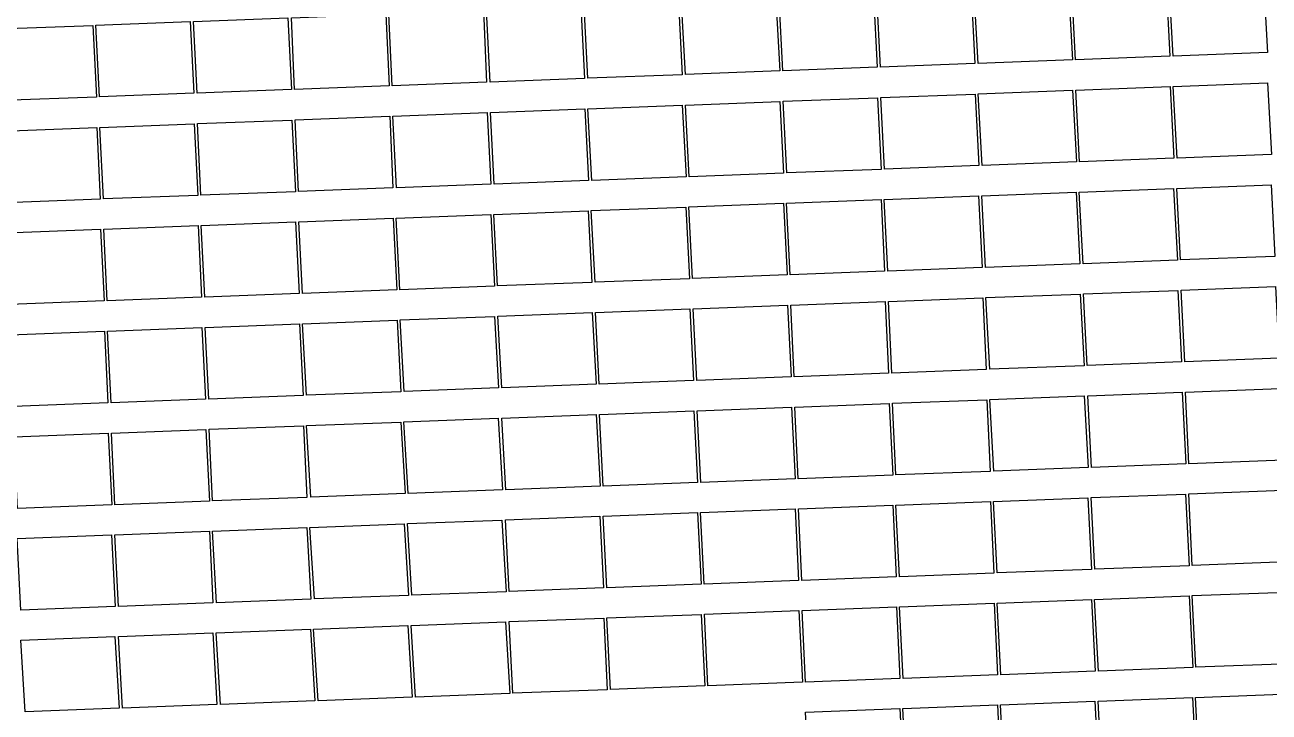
# Model space of a CAD drawing. Header units: metres. Extents: x 1956498 to 1957612, y 2277909 to 2278547.
# Drawn here: x 1957344.5 to 1957443.8, y 2278123.2 to 2278178 of the extents above; entities that cross this region are included whole.
import ezdxf

# ---------------------------------------------------------------- set-up
doc = ezdxf.new("R2010")
doc.units = ezdxf.units.M
doc.layers.add('PVcase PV Modules (full frames)', color=142, linetype='Continuous')
doc.layers.add('UBS-100-Circulation intérieure lourde', color=252, linetype='Continuous')

# ---------------------------------------------------------------- blocks, each defined once
blk = doc.blocks.new('3P6@20DEG F FX ID1 PVBlock')
at = {"color": 0, "transparency": 33554687}
blk.add_polyline3d([(0, 0, 2.083586713139974), (7.539539347030692, 0.2870042413902952, 2.083586713139975), (7.757297679336461, -5.433460050740019, 1.675326544159361e-15), (0.2177583323057694, -5.720464292130313, 0)], close=True, dxfattribs=at)

msp = doc.modelspace()

# ---------------------------------------------------------------- hatches: boundary and pattern name
at = {"layer": 'UBS-100-Circulation intérieure lourde', "transparency": 33554687}
h = msp.add_hatch(color=256, dxfattribs=at)
h.dxf.hatch_style = 1
edge = h.paths.add_edge_path()
edge.add_line((1957100.904591382, 2278468.555866703), (1957100.753361517, 2278472.558173093))
edge.add_line((1957100.753361517, 2278472.558173093), (1957132.816654769, 2278473.769706397))
edge.add_line((1957132.816654769, 2278473.769706397), (1957132.808612478, 2278474.269761042))
edge.add_line((1957132.808612478, 2278474.269761042), (1957136.783818054, 2278474.420594237))
edge.add_line((1957136.783818054, 2278474.420594237), (1957136.813778432, 2278473.92137124))
edge.add_line((1957136.813778432, 2278473.92137124), (1957168.819853343, 2278475.135793599))
edge.add_line((1957168.819853343, 2278475.135793599), (1957168.958625583, 2278471.138123934))
edge.add_arc((1957169.336977691, 2278460.238777386), 10.90591149256798, 91.98812632865867, 146.5138370634228)
edge.add_arc((1957147.782390997, 2278474.560560356), 14.97295363485333, 272.12011294739364, 326.31405675284907, ccw=False)
edge.add_line((1957148.336308048, 2278459.597856174), (1957137.373009112, 2278459.181870291))
edge.add_line((1957137.373009112, 2278459.181870291), (1957139.756809385, 2278396.356865772))
edge.add_arc((1957150.748899526, 2278396.773944095), 11.00000000018047, 182.1729597419471, 212.5768232497092)
edge.add_arc((1957160.318095263, 2278402.888247491), 22.35580085564231, 212.576823236195, 215.8159889456511)
edge.add_line((1957142.18976407, 2278389.805990803), (1957161.181589846, 2278366.263666817))
edge.add_line((1957161.181589846, 2278366.263666817), (1957173.172571108, 2278351.399553539))
edge.add_arc((1957181.763192118, 2278358.269868718), 11.0000000000305, 218.6509348811032, 236.6019506149951)
edge.add_line((1957175.708216624, 2278349.086336078), (1957180.739224132, 2278345.769243584))
edge.add_arc((1957186.794199627, 2278354.952776224), 10.99999999965227, 236.6019506092874, 248.5926727573044)
edge.add_line((1957182.779245289, 2278344.711675617), (1957212.706367968, 2278332.978949256))
edge.add_arc((1957216.721322306, 2278343.220049854), 10.99999999124453, 248.592672742742, 263.4648716894179)
edge.add_line((1957215.469386391, 2278332.291524964), (1957237.256257819, 2278329.795692536))
edge.add_arc((1957238.508193734, 2278340.724217435), 11.00000000050915, 263.4648716925292, 282.4663375182736)
edge.add_line((1957240.882719537, 2278329.983564418), (1957257.158739038, 2278333.581839886))
edge.add_arc((1957260.396728769, 2278318.935494864), 15.00000000056504, 70.81176229011601, 102.46633751617708, ccw=False)
edge.add_line((1957265.326820291, 2278333.102152818), (1957277.43753311, 2278328.887543925))
edge.add_line((1957277.43753311, 2278328.887543925), (1957282.107586167, 2278327.262334291))
edge.add_arc((1957285.722986615, 2278337.651216771), 10.99999998111232, 250.8117622640968, 275.210651010546)
edge.add_line((1957286.721981409, 2278326.696673925), (1957305.396247846, 2278327.397689088))
edge.add_arc((1957311.79115068, 2278336.347840748), 10.99999986384021, 234.4541106983642, 249.8540380461771)
edge.add_line((1957308.002608678, 2278326.020839901), (1957334.030594218, 2278316.471950349))
edge.add_line((1957334.030594218, 2278316.471950349), (1957351.043339089, 2278310.230483009))
edge.add_line((1957351.043339089, 2278310.230483009), (1957353.180141164, 2278309.252055776))
edge.add_line((1957353.180141164, 2278309.252055776), (1957355.121922724, 2278307.966086621))
edge.add_line((1957355.121922724, 2278307.966086621), (1957356.983712384, 2278306.241898282))
edge.add_line((1957356.983712384, 2278306.241898282), (1957357.869576325, 2278305.17477735))
edge.add_line((1957357.869576325, 2278305.17477735), (1957365.41469694, 2278294.107743418))
edge.add_line((1957365.41469694, 2278294.107743418), (1957367.833314173, 2278291.187657315))
edge.add_line((1957367.833314173, 2278291.187657315), (1957375.338810458, 2278282.125993856))
edge.add_line((1957375.338810458, 2278282.125993856), (1957391.693018509, 2278266.737307523))
edge.add_line((1957391.693018509, 2278266.737307523), (1957415.143981138, 2278246.4004236))
edge.add_arc((1957422.350790108, 2278254.710772837), 10.99999999805316, 229.0678792570999, 272.1729597533138)
edge.add_line((1957422.767868433, 2278243.718682698), (1957436.849690486, 2278244.252996251))
edge.add_arc((1957437.418433656, 2278229.263782424), 14.99999999824896, 18.602666770644987, 92.17295975412998, ccw=False)
edge.add_line((1957451.634737105, 2278234.048833751), (1957459.386959118, 2278211.017118323))
edge.add_line((1957459.386959118, 2278211.017118323), (1957459.859538958, 2278211.171857152))
edge.add_line((1957459.859538958, 2278211.171857152), (1957461.135928173, 2278207.380822813))
edge.add_line((1957461.135928173, 2278207.380822813), (1957460.660946449, 2278207.232124338))
edge.add_line((1957460.660946449, 2278207.232124338), (1957472.307757829, 2278172.629652306))
edge.add_line((1957472.307757829, 2278172.629652306), (1957482.139038813, 2278142.82980691))
edge.add_line((1957482.139038813, 2278142.82980691), (1957490.961148555, 2278124.362410211))
edge.add_line((1957490.961148555, 2278124.362410211), (1957501.430666543, 2278087.278296096))
edge.add_arc((1957489.981897774, 2278083.429523094), 12.07838399484327, -2.899720893765277, 18.581281932083016, ccw=False)
edge.add_arc((1957485.544816651, 2278082.818500897), 16.49999999976717, -85.94319670902001, 4.851017365581356e-09, ccw=False)
edge.add_line((1957486.712116225, 2278066.359843246), (1957468.603688631, 2278064.880594921))
edge.add_line((1957468.603688631, 2278064.880594921), (1957468.017484826, 2278072.056691711))
edge.add_line((1957468.017484826, 2278072.056691711), (1957452.169641392, 2278070.762106868))
edge.add_line((1957452.169641392, 2278070.762106868), (1957452.755845196, 2278063.58601008))
edge.add_line((1957452.755845196, 2278063.58601008), (1957439.457871038, 2278062.49971996))
edge.add_line((1957439.457871038, 2278062.49971996), (1957276.33056151, 2278056.440173714))
edge.add_line((1957276.33056151, 2278056.440173714), (1957276.365446014, 2278055.436294499))
edge.add_line((1957276.365446014, 2278055.436294499), (1957272.36788014, 2278055.29677117))
edge.add_line((1957272.36788014, 2278055.29677117), (1957272.333308326, 2278056.291691277))
edge.add_line((1957272.333308326, 2278056.291691277), (1957145.539253832, 2278051.581784401))
edge.add_line((1957145.539253832, 2278051.581784401), (1957145.575410645, 2278050.57795129))
edge.add_line((1957145.575410645, 2278050.57795129), (1957141.57784469, 2278050.438430268))
edge.add_line((1957141.57784469, 2278050.438430268), (1957141.542000643, 2278051.433301963))
edge.add_line((1957141.542000643, 2278051.433301963), (1957109.513162946, 2278050.243554987))
edge.add_line((1957109.513162946, 2278050.243554987), (1957109.364676943, 2278054.240904152))
edge.add_arc((1957108.934951128, 2278065.365050067), 11.13244297632317, 272.2122362774586, 329.7688181543946)
edge.add_arc((1957130.551031363, 2278050.802065572), 14.97289109195535, 92.14139192983538, 143.2535382792884, ccw=False)
edge.add_line((1957129.991559715, 2278065.764500505), (1957140.983981809, 2278066.172830197))
edge.add_line((1957140.983981809, 2278066.172830197), (1957139.700374595, 2278100.023537196))
edge.add_line((1957139.700374595, 2278100.023537196), (1957134.254311841, 2278099.816894541))
edge.add_line((1957134.254311841, 2278099.816894541), (1957133.799317311, 2278111.808265605))
edge.add_line((1957133.799317311, 2278111.808265605), (1957139.245398338, 2278112.014908954))
edge.add_line((1957139.245398338, 2278112.014908954), (1957135.885699768, 2278200.559537599))
edge.add_line((1957135.885699768, 2278200.559537599), (1957130.439624615, 2278200.352894474))
edge.add_line((1957130.439624615, 2278200.352894474), (1957129.984630086, 2278212.344265537))
edge.add_line((1957129.984630086, 2278212.344265537), (1957135.430704443, 2278212.550908633))
edge.add_line((1957135.430704443, 2278212.550908633), (1957128.486866818, 2278395.555306019))
edge.add_arc((1957124.389092964, 2278405.763550209), 10.99999999987719, 291.8714186655437, 362.1729597322981)
edge.add_line((1957135.381183105, 2278406.18062853), (1957135.179725075, 2278411.490050555))
edge.add_line((1957135.179725075, 2278411.490050555), (1957129.733644062, 2278411.283407202))
edge.add_line((1957129.733644062, 2278411.283407202), (1957129.278649522, 2278423.274778265))
edge.add_line((1957129.278649522, 2278423.274778265), (1957134.724730542, 2278423.481421619))
edge.add_line((1957134.724730542, 2278423.481421619), (1957133.375885425, 2278459.030205446))
edge.add_line((1957133.375885425, 2278459.030205446), (1957122.355004078, 2278458.612034686))
edge.add_arc((1957121.786260912, 2278473.601248515), 15.00000000047225, 218.0847095167218, 272.1729597360186, ccw=False)
edge.add_arc((1957101.321669703, 2278457.56377656), 11.00000000104933, 38.08470952014623, 92.17295973328002)
edge = h.paths.add_edge_path(flags=16)
edge.add_arc((1957181.763192115, 2278358.269868713), 14.99999999371181, 218.6509348683465, 236.6019506101183)
edge.add_line((1957173.506407352, 2278345.746869663), (1957178.537414862, 2278342.42977717))
edge.add_arc((1957186.794199627, 2278354.952776224), 14.99999999964584, 236.601950611236, 248.5926727572719)
edge.add_line((1957181.319261893, 2278340.987639032), (1957211.246384573, 2278329.254912671))
edge.add_arc((1957216.721322308, 2278343.220049864), 15.00000000022276, 248.5926727562651, 263.4648716904609)
edge.add_line((1957215.014136968, 2278328.317515911), (1957236.801008394, 2278325.821683482))
edge.add_arc((1957238.508193735, 2278340.724217433), 14.99999999803783, 263.4648716859144, 282.466337513755)
edge.add_line((1957241.746183464, 2278326.077872412), (1957258.022202966, 2278329.67614788))
edge.add_arc((1957260.396728768, 2278318.935494853), 11.00000001114596, 70.81176230296711, 102.4663374986028, ccw=False)
edge.add_line((1957264.012129219, 2278329.324377364), (1957266.630044662, 2278328.413325316))
edge.add_arc((1957262.59806393, 2278317.019735591), 12.08597350032316, -15.41110296215021, 70.51207012407531, ccw=False)
edge.add_line((1957274.249473271, 2278313.807973484), (1957271.268073141, 2278305.86399994))
edge.add_arc((1957284.375373826, 2278300.944785682), 14.00000000534359, 159.428716907625, 189.0600247172175)
edge.add_line((1957270.550039033, 2278298.740218142), (1957275.336335544, 2278268.724285087))
edge.add_line((1957275.336335544, 2278268.724285087), (1957280.981075901, 2278231.085650635))
edge.add_line((1957280.981075901, 2278231.085650635), (1957283.527617385, 2278205.796692873))
edge.add_arc((1957271.587998805, 2278204.594399987), 12.00000000110145, -23.736856637049584, 5.750173460289716, ccw=False)
edge.add_line((1957282.572844923, 2278199.763959449), (1957267.709824848, 2278165.964146144))
edge.add_arc((1957281.440882496, 2278159.926095472), 15.00000000091574, 156.2631433617379, 182.1273524674696)
edge.add_line((1957266.451220697, 2278159.369283854), (1957269.745535526, 2278070.955737291))
edge.add_line((1957269.745535526, 2278070.955737291), (1957260.790970654, 2278070.623107655))
edge.add_arc((1957261.332977255, 2278055.659967308), 14.97295362267295, 92.07450565045008, 146.2684495008284)
edge.add_arc((1957239.789797498, 2278069.998903105), 10.90591148178588, 272.12735244067653, 326.46822982138144, ccw=False)
edge.add_line((1957240.194633374, 2278059.100508125), (1957177.433644996, 2278056.769339506))
edge.add_arc((1957177.059529884, 2278067.931453968), 11.16838221888475, 214.7713054980718, 271.9196359207036, ccw=False)
edge.add_arc((1957156.534410311, 2278051.72215383), 15.02232377643744, 40.92128798083349, 92.07303260785335)
edge.add_line((1957155.99100252, 2278066.734645949), (1957144.981396258, 2278066.316923982))
edge.add_line((1957144.981396258, 2278066.316923982), (1957133.75025469, 2278362.334591734))
edge.add_arc((1957144.742344828, 2278362.751670063), 10.9999999976357, 111.87141570956379, 182.1729597764313, ccw=False)
edge.add_arc((1957144.742344829, 2278362.751670065), 10.99999999612718, 38.89346214562062, 111.87141571430351, ccw=False)
edge.add_line((1957153.303807609, 2278369.658286818), (1957170.048708923, 2278348.901257111))
edge = h.paths.add_edge_path(flags=16)
edge.add_line((1957272.025767218, 2278117.055929944), (1957270.448463843, 2278159.517766952))
edge.add_arc((1957281.440882495, 2278159.926095471), 11.00000000016977, 156.2631433570347, 182.1273524628736, ccw=False)
edge.add_line((1957271.371440221, 2278164.353999298), (1957286.234460295, 2278198.153812604))
edge.add_arc((1957271.587998805, 2278204.594399986), 16.00000000069108, 336.2631433642026, 365.7501734605682)
edge.add_line((1957287.507490244, 2278206.197457168), (1957284.908020246, 2278231.578369985))
edge.add_line((1957284.908020246, 2278231.578369985), (1957283.141755098, 2278243.447678879))
edge.add_line((1957283.141755098, 2278243.447678879), (1957279.289349033, 2278269.335863126))
edge.add_line((1957279.289349033, 2278269.335863126), (1957274.500134686, 2278299.370094582))
edge.add_arc((1957284.375373817, 2278300.944785681), 9.999999997873525, 159.4287168936976, 189.0600247196681, ccw=False)
edge.add_line((1957275.013016192, 2278304.458510152), (1957279.214042345, 2278315.652190693))
edge.add_arc((1957289.512635735, 2278311.787093775), 10.99999999983523, 92.17295974688648, 159.428716893729, ccw=False)
edge.add_line((1957289.095557411, 2278322.779183916), (1957301.544302269, 2278323.251532811))
edge.add_arc((1957301.961380593, 2278312.25944267), 11.00000000020696, 69.86190916283749, 92.17295974558272, ccw=False)
edge.add_line((1957305.748503915, 2278322.586964006), (1957349.677161311, 2278306.478234961))
edge.add_arc((1957345.888706479, 2278296.15120199), 10.9999999999216, 34.204252080570086, 69.85452193354149, ccw=False)
edge.add_line((1957354.986133919, 2278302.334794309), (1957362.212940238, 2278291.702569106))
edge.add_line((1957362.212940238, 2278291.702569106), (1957372.749401529, 2278278.981509413))
edge.add_line((1957372.749401529, 2278278.981509413), (1957390.450628952, 2278262.422152778))
edge.add_line((1957390.450628952, 2278262.422152778), (1957412.523323331, 2278243.378478422))
edge.add_arc((1957422.35079011, 2278254.710772843), 15.00000000369765, 229.0678792678687, 272.1729597435449)
edge.add_line((1957422.919533278, 2278239.72155901), (1957430.559142554, 2278240.004315736))
edge.add_arc((1957431.204720249, 2278229.013993205), 11.00926700150035, -17.187423331424725, 93.36172320916899, ccw=False)
edge.add_arc((1957456.112816926, 2278221.528227918), 15.00000000122331, 163.6102600524668, 198.6026667782063)
edge.add_line((1957441.896513475, 2278216.743176588), (1957448.83078015, 2278196.141592104))
edge.add_line((1957448.83078015, 2278196.141592104), (1957443.723001539, 2278194.452315055))
edge.add_line((1957443.723001539, 2278194.452315055), (1957447.491080675, 2278183.059265436))
edge.add_line((1957447.491080675, 2278183.059265436), (1957454.702656006, 2278185.444385089))
edge.add_arc((1957464.3856721, 2278196.864916577), 14.9729536219545, 229.7067093358074, 252.743763811032)
edge.add_arc((1957456.745409134, 2278172.140127023), 10.90543183860023, 18.592582549989572, 72.94415317579319, ccw=False)
edge.add_line((1957467.08168315, 2278175.617177936), (1957473.845246504, 2278155.202047458))
edge.add_line((1957473.845246504, 2278155.202047458), (1957477.609210234, 2278143.807640321))
edge.add_line((1957477.609210234, 2278143.807640321), (1957478.40640029, 2278141.363766999))
edge.add_line((1957478.40640029, 2278141.363766999), (1957487.216103178, 2278122.905521998))
edge.add_line((1957487.216103178, 2278122.905521998), (1957497.580171497, 2278086.1949215))
edge.add_arc((1957485.544823047, 2278082.818499441), 12.49999352979102, -22.360478287467117, 15.671044944006724, ccw=False)
edge.add_arc((1957486.932029705, 2278082.247852195), 10.99999999935515, 247.75017548248752, 337.6395266913348, ccw=False)
edge.add_line((1957482.766926096, 2278072.066893895), (1957479.962914685, 2278073.214035225))
edge.add_line((1957479.962914685, 2278073.214035225), (1957479.651977357, 2278077.020418486))
edge.add_line((1957479.651977357, 2278077.020418486), (1957439.883181602, 2278073.771769512))
edge.add_line((1957439.883181602, 2278073.771769512), (1957440.256840786, 2278069.19756778))
edge.add_line((1957440.256840786, 2278069.19756778), (1957439.017844782, 2278068.285330927))
edge.add_arc((1957432.49593442, 2278077.143360346), 10.99999999774903, 272.1729597327119, 306.36313923762015, ccw=False)
edge.add_line((1957432.913012741, 2278066.151270207), (1957308.215541744, 2278061.62734446))
edge.add_arc((1957307.807213225, 2278072.619763113), 11.00000000040244, 218.0391022470941, 272.1273524628285, ccw=False)
edge.add_arc((1957287.329862724, 2278056.598585999), 14.99999999341863, 38.03910222932938, 92.12735247566893)
edge.add_line((1957286.773051104, 2278071.58824779), (1957273.742215009, 2278071.102625302))
edge.add_line((1957273.742215009, 2278071.102625302), (1957272.471216512, 2278105.064200506))
edge.add_line((1957272.471216512, 2278105.064200506), (1957277.717598142, 2278105.259084572))
edge.add_line((1957277.717598142, 2278105.259084572), (1957277.272148847, 2278117.250814011))
edge.add_line((1957277.272148847, 2278117.250814011), (1957272.025767218, 2278117.055929944))

# ---------------------------------------------------------------- block references
at = {"layer": 'PVcase PV Modules (full frames)', "color": 144, "true_color": 0x007ca5, "transparency": 33554687, "extrusion": (-0.04269761616994783, -0.001625350883387331, 0.999086718862737), "rotation": 87.82000000000001}
msp.add_blockref('3P6@20DEG F FX ID1 PVBlock', (-2202073.523888433, 2040840.270100293, -86653.9113423103), dxfattribs=at)
at = {"layer": 'PVcase PV Modules (full frames)', "color": 144, "true_color": 0x007ca5, "transparency": 33554687, "extrusion": (-0.0445846998336718, -0.001697185645488602, 0.9990041662083428), "rotation": 87.82000000000001}
msp.add_blockref('3P6@20DEG F FX ID1 PVBlock', (-2202073.523888433, 2040649.440533241, -90511.44839309165), dxfattribs=at)
at = {"layer": 'PVcase PV Modules (full frames)', "color": 144, "true_color": 0x007ca5, "transparency": 33554687, "extrusion": (-0.04458469983368678, -0.001697185645489172, 0.9990041662083421), "rotation": 87.82000000000001}
msp.add_blockref('3P6@20DEG F FX ID1 PVBlock', (-2202073.523888434, 2040657.235782448, -90511.44839312226), dxfattribs=at)
at = {"layer": 'PVcase PV Modules (full frames)', "color": 144, "true_color": 0x007ca5, "transparency": 33554687, "extrusion": (-0.04294400655796872, -0.001634730115081062, 0.9990761432234282), "rotation": 87.82000000000001}
msp.add_blockref('3P6@20DEG F FX ID1 PVBlock', (-2202073.523888433, 2040811.026916719, -87157.57902082654), dxfattribs=at)
at = {"layer": 'PVcase PV Modules (full frames)', "color": 144, "true_color": 0x007ca5, "transparency": 33554687, "extrusion": (-0.04229318134616993, -0.001609955445490199, 0.9991039459711304), "rotation": 87.82000000000001}
msp.add_blockref('3P6@20DEG F FX ID1 PVBlock', (-2202073.523888433, 2040828.421344909, -85827.1835409947), dxfattribs=at)
at = {"layer": 'PVcase PV Modules (full frames)', "color": 144, "true_color": 0x007ca5, "transparency": 33554687, "extrusion": (-0.04229318134618489, -0.001609955445490769, 0.9991039459711298), "rotation": 87.82000000000001}
msp.add_blockref('3P6@20DEG F FX ID1 PVBlock', (-2202073.523888433, 2040836.216569122, -85827.18354102524), dxfattribs=at)
at = {"layer": 'PVcase PV Modules (full frames)', "color": 144, "true_color": 0x007ca5, "transparency": 33554687, "extrusion": (-0.03836933776295526, -0.001460588262815011, 0.9992625583907159), "rotation": 87.82000000000001}
msp.add_blockref('3P6@20DEG F FX ID1 PVBlock', (-2202073.523888432, 2041165.542915871, -77806.2485939311), dxfattribs=at)
at = {"layer": 'PVcase PV Modules (full frames)', "color": 144, "true_color": 0x007ca5, "transparency": 33554687, "extrusion": (-0.03514238527013921, -0.001337749318739742, 0.9993814202717025), "rotation": 87.82000000000001}
msp.add_blockref('3P6@20DEG F FX ID1 PVBlock', (-2202073.523888432, 2041359.497413533, -71209.6841053877), dxfattribs=at)
at = {"layer": 'PVcase PV Modules (full frames)', "color": 144, "true_color": 0x007ca5, "transparency": 33554687, "extrusion": (-0.01896303798571023, -0.0007218574081303167, 0.9998199248425863), "rotation": 87.82000000000001}
for p in [(-2202073.523888433, 2042252.868999218, -38137.40076760379), (-2202073.523888432, 2042260.664044245, -38137.40076760378)]:
    msp.add_blockref('3P6@20DEG F FX ID1 PVBlock', p, dxfattribs=at)
at = {"layer": 'PVcase PV Modules (full frames)', "color": 144, "true_color": 0x007ca5, "transparency": 33554687, "extrusion": (-0.02915342557792586, -0.001109770293223059, 0.9995743324970728), "rotation": 87.82000000000001}
msp.add_blockref('3P6@20DEG F FX ID1 PVBlock', (-2202073.523888432, 2041773.202352, -58967.76482973359), dxfattribs=at)
at = {"layer": 'PVcase PV Modules (full frames)', "color": 144, "true_color": 0x007ca5, "transparency": 33554687, "extrusion": (-0.03539254305628717, -0.00134727196227758, 0.999372579548923), "rotation": 87.82000000000001}
msp.add_blockref('3P6@20DEG F FX ID1 PVBlock', (-2202073.523888433, 2041325.999794784, -71721.05377486155), dxfattribs=at)
at = {"layer": 'PVcase PV Modules (full frames)', "color": 144, "true_color": 0x007ca5, "transparency": 33554687, "extrusion": (-0.03806069077658352, -0.001448839137291061, 0.9992743790785209), "rotation": 87.82000000000001}
msp.add_blockref('3P6@20DEG F FX ID1 PVBlock', (-2202073.523888433, 2041134.883769021, -77175.0021532539), dxfattribs=at)
at = {"layer": 'PVcase PV Modules (full frames)', "color": 144, "true_color": 0x007ca5, "transparency": 33554687, "extrusion": (-0.04342612313714984, -0.001653082629299859, 0.9990552733192983), "rotation": 87.82000000000001}
msp.add_blockref('3P6@20DEG F FX ID1 PVBlock', (-2202065.370533935, 2040760.889758757, -88143.67096263613), dxfattribs=at)
at = {"layer": 'PVcase PV Modules (full frames)', "color": 144, "true_color": 0x007ca5, "transparency": 33554687, "extrusion": (-0.04199634761992057, -0.001598656010007473, 0.9991164852436119), "rotation": 87.82000000000001}
for p in [(-2202065.370533934, 2040892.824471343, -85220.95639330492), (-2202057.235419291, 2040884.972379132, -85221.51853501843)]:
    msp.add_blockref('3P6@20DEG F FX ID1 PVBlock', p, dxfattribs=at)
at = {"layer": 'PVcase PV Modules (full frames)', "color": 144, "true_color": 0x007ca5, "transparency": 33554687, "extrusion": (-0.04300336976656412, -0.001636989867549377, 0.9990735861050946), "rotation": 87.82000000000001}
msp.add_blockref('3P6@20DEG F FX ID1 PVBlock', (-2202065.370533934, 2040813.624269354, -87279.49612809521), dxfattribs=at)
at = {"layer": 'PVcase PV Modules (full frames)', "color": 144, "true_color": 0x007ca5, "transparency": 33554687, "extrusion": (-0.0424012033489841, -0.001614067470316139, 0.9990993607948908), "rotation": 87.82000000000001}
msp.add_blockref('3P6@20DEG F FX ID1 PVBlock', (-2202065.370533935, 2040819.096702068, -86048.44477943779), dxfattribs=at)
at = {"layer": 'PVcase PV Modules (full frames)', "color": 144, "true_color": 0x007ca5, "transparency": 33554687, "extrusion": (-0.04064803569637582, -0.001547330428567692, 0.9991723289616116), "rotation": 87.82000000000001}
msp.add_blockref('3P6@20DEG F FX ID1 PVBlock', (-2202065.370533934, 2040974.842675156, -82464.71506169635), dxfattribs=at)
at = {"layer": 'PVcase PV Modules (full frames)', "color": 144, "true_color": 0x007ca5, "transparency": 33554687, "extrusion": (-0.03067259630712279, -0.001167599879701339, 0.9995288032599667), "rotation": 87.82000000000001}
for p in [(-2202065.370533935, 2041704.544498228, -62073.42699698295), (-2202057.235419292, 2041704.496457779, -62073.91046016195)]:
    msp.add_blockref('3P6@20DEG F FX ID1 PVBlock', p, dxfattribs=at)
at = {"layer": 'PVcase PV Modules (full frames)', "color": 144, "true_color": 0x007ca5, "transparency": 33554687, "extrusion": (-0.04125944312566435, -0.001570604599222754, 0.9991472321705911), "rotation": 87.82000000000001}
msp.add_blockref('3P6@20DEG F FX ID1 PVBlock', (-2202065.370533935, 2040939.573385719, -83714.61072364986), dxfattribs=at)
at = {"layer": 'PVcase PV Modules (full frames)', "color": 144, "true_color": 0x007ca5, "transparency": 33554687, "extrusion": (-0.0189630379857254, -0.0007218574081308942, 0.999819924842586), "rotation": 87.82000000000001}
msp.add_blockref('3P6@20DEG F FX ID1 PVBlock', (-2202065.370533935, 2042252.855293526, -38138.0700792518), dxfattribs=at)
at = {"layer": 'PVcase PV Modules (full frames)', "color": 144, "true_color": 0x007ca5, "transparency": 33554687, "extrusion": (-0.0363700338086554, -0.001384481661562451, 0.9993374324277491), "rotation": 87.82000000000001}
msp.add_blockref('3P6@20DEG F FX ID1 PVBlock', (-2202065.370533936, 2041286.014890809, -73719.94300892983), dxfattribs=at)
at = {"layer": 'PVcase PV Modules (full frames)', "color": 144, "true_color": 0x007ca5, "transparency": 33554687, "extrusion": (-0.04024185040140724, -0.001531868356273811, 0.9991887944005426), "rotation": 87.82000000000001}
msp.add_blockref('3P6@20DEG F FX ID1 PVBlock', (-2202065.370533935, 2040992.626549457, -81634.43099793419), dxfattribs=at)
at = {"layer": 'PVcase PV Modules (full frames)', "color": 144, "true_color": 0x007ca5, "transparency": 33554687, "extrusion": (-0.03151832932528591, -0.001199794016786415, 0.9995024539293839), "rotation": 87.82000000000001}
msp.add_blockref('3P6@20DEG F FX ID1 PVBlock', (-2202065.370533936, 2041588.837335255, -63802.42276039338), dxfattribs=at)
at = {"layer": 'PVcase PV Modules (full frames)', "color": 144, "true_color": 0x007ca5, "transparency": 33554687, "extrusion": (-0.03440911871835913, -0.001309836391869296, 0.9994069725980765), "rotation": 87.82000000000001}
msp.add_blockref('3P6@20DEG F FX ID1 PVBlock', (-2202065.370533935, 2041403.413090983, -69711.4658096811), dxfattribs=at)
at = {"layer": 'PVcase PV Modules (full frames)', "color": 144, "true_color": 0x007ca5, "transparency": 33554687, "extrusion": (-0.03296394113480733, -0.001254823469069855, 0.9994557538995523), "rotation": 87.82000000000001}
msp.add_blockref('3P6@20DEG F FX ID1 PVBlock', (-2202065.370533935, 2041509.946692211, -66757.37523596126), dxfattribs=at)
at = {"layer": 'PVcase PV Modules (full frames)', "color": 144, "true_color": 0x007ca5, "transparency": 33554687, "extrusion": (-0.0419963476199056, -0.001598656010006903, 0.9991164852436125), "rotation": 87.82000000000001}
msp.add_blockref('3P6@20DEG F FX ID1 PVBlock', (-2202057.235419292, 2040892.767600207, -85221.51853498784), dxfattribs=at)
at = {"layer": 'PVcase PV Modules (full frames)', "color": 144, "true_color": 0x007ca5, "transparency": 33554687, "extrusion": (-0.04236940060917957, -0.001612856849774007, 0.9991007119328866), "rotation": 87.82000000000001}
msp.add_blockref('3P6@20DEG F FX ID1 PVBlock', (-2202057.23541929, 2040868.577573007, -85984.10782587413), dxfattribs=at)
at = {"layer": 'PVcase PV Modules (full frames)', "color": 144, "true_color": 0x007ca5, "transparency": 33554687, "extrusion": (-0.03596899947258402, -0.00136921566849605, 0.9993519681900839), "rotation": 87.82000000000001}
msp.add_blockref('3P6@20DEG F FX ID1 PVBlock', (-2202057.235419291, 2041338.802614871, -72900.54157353516), dxfattribs=at)
at = {"layer": 'PVcase PV Modules (full frames)', "color": 144, "true_color": 0x007ca5, "transparency": 33554687, "extrusion": (-0.03225916467589388, -0.001227995061705703, 0.9994787833278613), "rotation": 87.82000000000001}
msp.add_blockref('3P6@20DEG F FX ID1 PVBlock', (-2202057.235419292, 2041611.114211312, -65317.10171099869), dxfattribs=at)
at = {"layer": 'PVcase PV Modules (full frames)', "color": 144, "true_color": 0x007ca5, "transparency": 33554687, "extrusion": (-0.03689070286322373, -0.001404301735461348, 0.9993183196453936), "rotation": 87.82000000000001}
msp.add_blockref('3P6@20DEG F FX ID1 PVBlock', (-2202057.235419291, 2041247.249204673, -74784.70999155457), dxfattribs=at)
at = {"layer": 'PVcase PV Modules (full frames)', "color": 144, "true_color": 0x007ca5, "transparency": 33554687, "extrusion": (-0.04056737644085405, -0.001544260009092894, 0.9991756118069187), "rotation": 87.82000000000001}
msp.add_blockref('3P6@20DEG F FX ID1 PVBlock', (-2202057.23541929, 2040965.849960893, -82300.30162666764), dxfattribs=at)
at = {"layer": 'PVcase PV Modules (full frames)', "color": 144, "true_color": 0x007ca5, "transparency": 33554687, "extrusion": (-0.04283634854556503, -0.001630631946113792, 0.999080771650991), "rotation": 87.82000000000001}
msp.add_blockref('3P6@20DEG F FX ID1 PVBlock', (-2202057.23541929, 2040781.344275514, -86938.39254664168), dxfattribs=at)
at = {"layer": 'PVcase PV Modules (full frames)', "color": 144, "true_color": 0x007ca5, "transparency": 33554687, "extrusion": (-0.03151575277045379, -0.001199695936236535, 0.9995025352929187), "rotation": 87.82000000000001}
msp.add_blockref('3P6@20DEG F FX ID1 PVBlock', (-2202057.235419292, 2041588.982271811, -63797.74883147699), dxfattribs=at)
at = {"layer": 'PVcase PV Modules (full frames)', "color": 144, "true_color": 0x007ca5, "transparency": 33554687, "extrusion": (-0.03143908987095136, -0.00119677764424259, 0.9995049531399814), "rotation": 87.82000000000001}
msp.add_blockref('3P6@20DEG F FX ID1 PVBlock', (-2202057.235419292, 2041601.668274941, -63641.0428094845), dxfattribs=at)
at = {"layer": 'PVcase PV Modules (full frames)', "color": 144, "true_color": 0x007ca5, "transparency": 33554687, "extrusion": (-0.03408386275199125, -0.001297455019800213, 0.9994181341712662), "rotation": 87.82000000000001}
msp.add_blockref('3P6@20DEG F FX ID1 PVBlock', (-2202057.23541929, 2041433.782066964, -69047.2254225964), dxfattribs=at)
at = {"layer": 'PVcase PV Modules (full frames)', "color": 144, "true_color": 0x007ca5, "transparency": 33554687, "extrusion": (-0.03758715870365458, -0.001430813405597192, 0.9992923287374844), "rotation": 87.82000000000001}
msp.add_blockref('3P6@20DEG F FX ID1 PVBlock', (-2202057.23541929, 2041186.799375387, -76208.34865233551), dxfattribs=at)
at = {"layer": 'PVcase PV Modules (full frames)', "color": 144, "true_color": 0x007ca5, "transparency": 33554687, "extrusion": (-0.03923177029151111, -0.001493418092624967, 0.9992290217473644), "rotation": 87.82000000000001}
msp.add_blockref('3P6@20DEG F FX ID1 PVBlock', (-2202049.098831201, 2041120.921630494, -79570.74534899527), dxfattribs=at)
at = {"layer": 'PVcase PV Modules (full frames)', "color": 144, "true_color": 0x007ca5, "transparency": 33554687, "extrusion": (-0.03923177029149612, -0.001493418092624396, 0.9992290217473649), "rotation": 87.82000000000001}
msp.add_blockref('3P6@20DEG F FX ID1 PVBlock', (-2202049.098831201, 2041128.716823388, -79570.74534896463), dxfattribs=at)
at = {"layer": 'PVcase PV Modules (full frames)', "color": 144, "true_color": 0x007ca5, "transparency": 33554687, "extrusion": (-0.03083525427383932, -0.001173791707105482, 0.9995237912660688), "rotation": 87.82000000000001}
msp.add_blockref('3P6@20DEG F FX ID1 PVBlock', (-2202049.098831202, 2041694.361690203, -62406.88486684962), dxfattribs=at)
at = {"layer": 'PVcase PV Modules (full frames)', "color": 144, "true_color": 0x007ca5, "transparency": 33554687, "extrusion": (-0.02581349893146871, -0.0009826308130314496, 0.9996662931746776), "rotation": 87.82000000000001}
msp.add_blockref('3P6@20DEG F FX ID1 PVBlock', (-2202049.098831201, 2041990.099083954, -52141.64977891172), dxfattribs=at)
at = {"layer": 'PVcase PV Modules (full frames)', "color": 144, "true_color": 0x007ca5, "transparency": 33554687, "extrusion": (-0.0437438100413932, -0.001665175873297306, 0.9990413936731418), "rotation": 87.82000000000001}
msp.add_blockref('3P6@20DEG F FX ID1 PVBlock', (-2202049.098831201, 2040732.687783325, -88794.15062231664), dxfattribs=at)
at = {"layer": 'PVcase PV Modules (full frames)', "color": 144, "true_color": 0x007ca5, "transparency": 33554687, "extrusion": (-0.05312255376174681, -0.002022192277451252, 0.9985859527452924), "rotation": 87.82000000000001}
msp.add_blockref('3P6@20DEG F FX ID1 PVBlock', (-2202049.098831201, 2039761.439977715, -107965.2456275316), dxfattribs=at)
at = {"layer": 'PVcase PV Modules (full frames)', "color": 144, "true_color": 0x007ca5, "transparency": 33554687, "extrusion": (-0.04802844021764822, -0.001828276956370549, 0.9988442953401849), "rotation": 87.82000000000001}
msp.add_blockref('3P6@20DEG F FX ID1 PVBlock', (-2202049.098831201, 2040293.753088928, -97552.18489903591), dxfattribs=at)
at = {"layer": 'PVcase PV Modules (full frames)', "color": 144, "true_color": 0x007ca5, "transparency": 33554687, "extrusion": (-0.04039208824780515, -0.001537587392563545, 0.9991827235455945), "rotation": 87.82000000000001}
msp.add_blockref('3P6@20DEG F FX ID1 PVBlock', (-2202049.098831201, 2040988.06391506, -81942.41909722854), dxfattribs=at)
at = {"layer": 'PVcase PV Modules (full frames)', "color": 144, "true_color": 0x007ca5, "transparency": 33554687, "extrusion": (-0.03248082056952147, -0.001236432736565153, 0.9994715941582425), "rotation": 87.82000000000001}
msp.add_blockref('3P6@20DEG F FX ID1 PVBlock', (-2202049.098831201, 2041580.974821421, -65770.66394863266), dxfattribs=at)
at = {"layer": 'PVcase PV Modules (full frames)', "color": 144, "true_color": 0x007ca5, "transparency": 33554687, "extrusion": (-0.03069595523913709, -0.001168489073623391, 0.9995280851307989), "rotation": 87.82000000000001}
msp.add_blockref('3P6@20DEG F FX ID1 PVBlock', (-2202049.098831201, 2041648.4360431, -62122.61545696953), dxfattribs=at)
at = {"layer": 'PVcase PV Modules (full frames)', "color": 144, "true_color": 0x007ca5, "transparency": 33554687, "extrusion": (-0.03229539934538481, -0.001229374390514879, 0.9994776114649743), "rotation": 87.82000000000001}
msp.add_blockref('3P6@20DEG F FX ID1 PVBlock', (-2202049.0988312, 2041554.133585563, -65392.03972592308), dxfattribs=at)
at = {"layer": 'PVcase PV Modules (full frames)', "color": 144, "true_color": 0x007ca5, "transparency": 33554687, "extrusion": (-0.03899473317890116, -0.001484394907844752, 0.9992383135949421), "rotation": 87.82000000000001}
msp.add_blockref('3P6@20DEG F FX ID1 PVBlock', (-2202049.098831201, 2041077.327064673, -79086.21654914196), dxfattribs=at)
at = {"layer": 'PVcase PV Modules (full frames)', "color": 144, "true_color": 0x007ca5, "transparency": 33554687, "extrusion": (-0.03143908987093619, -0.001196777644242013, 0.9995049531399819), "rotation": 87.82000000000001}
msp.add_blockref('3P6@20DEG F FX ID1 PVBlock', (-2202049.0988312, 2041593.854563033, -63641.65101833868), dxfattribs=at)
at = {"layer": 'PVcase PV Modules (full frames)', "color": 144, "true_color": 0x007ca5, "transparency": 33554687, "extrusion": (-0.02587880629668365, -0.0009851168390269363, 0.9996646022189003), "rotation": 87.82000000000001}
msp.add_blockref('3P6@20DEG F FX ID1 PVBlock', (-2202040.958071613, 2042010.116984259, -52275.39336216173), dxfattribs=at)
at = {"layer": 'PVcase PV Modules (full frames)', "color": 144, "true_color": 0x007ca5, "transparency": 33554687, "extrusion": (-0.02629220655514224, -0.001000853560079554, 0.9996537991557942), "rotation": 87.82000000000001}
msp.add_blockref('3P6@20DEG F FX ID1 PVBlock', (-2202040.958071614, 2041957.081833583, -53120.71106975233), dxfattribs=at)
at = {"layer": 'PVcase PV Modules (full frames)', "color": 144, "true_color": 0x007ca5, "transparency": 33554687, "extrusion": (-0.02559362212741982, -0.0009742608619720088, 0.9996719548542771), "rotation": 87.82000000000001}
msp.add_blockref('3P6@20DEG F FX ID1 PVBlock', (-2202040.958071613, 2042001.526294862, -51692.69899483719), dxfattribs=at)
at = {"layer": 'PVcase PV Modules (full frames)', "color": 144, "true_color": 0x007ca5, "transparency": 33554687, "extrusion": (-0.04890498969152074, -0.001861644169566263, 0.9988017001708889), "rotation": 87.82000000000001}
msp.add_blockref('3P6@20DEG F FX ID1 PVBlock', (-2202040.958071613, 2040246.301673894, -99345.00893463762), dxfattribs=at)
at = {"layer": 'PVcase PV Modules (full frames)', "color": 144, "true_color": 0x007ca5, "transparency": 33554687, "extrusion": (-0.03780667700266015, -0.001439169709606958, 0.9992840356798278), "rotation": 87.82000000000001}
msp.add_blockref('3P6@20DEG F FX ID1 PVBlock', (-2202040.958071613, 2041232.409306552, -76658.08641133558), dxfattribs=at)
at = {"layer": 'PVcase PV Modules (full frames)', "color": 144, "true_color": 0x007ca5, "transparency": 33554687, "extrusion": (-0.04343344816885931, -0.001653361467975827, 0.9990549544324474), "rotation": 87.82000000000001}
msp.add_blockref('3P6@20DEG F FX ID1 PVBlock', (-2202040.958071613, 2040721.174170726, -88159.81778407253), dxfattribs=at)
at = {"layer": 'PVcase PV Modules (full frames)', "color": 144, "true_color": 0x007ca5, "transparency": 33554687, "extrusion": (-0.03521938849742043, -0.001340680565837637, 0.9993787056213916), "rotation": 87.82000000000001}
msp.add_blockref('3P6@20DEG F FX ID1 PVBlock', (-2202040.958071612, 2041385.148042407, -71369.16280061328), dxfattribs=at)
at = {"layer": 'PVcase PV Modules (full frames)', "color": 144, "true_color": 0x007ca5, "transparency": 33554687, "extrusion": (-0.03326535808405846, -0.001266297372033976, 0.9994457526261767), "rotation": 87.82000000000001}
msp.add_blockref('3P6@20DEG F FX ID1 PVBlock', (-2202040.958071613, 2041528.676165715, -67374.84938613349), dxfattribs=at)
at = {"layer": 'PVcase PV Modules (full frames)', "color": 144, "true_color": 0x007ca5, "transparency": 33554687, "extrusion": (-0.03190649706498189, -0.001214570222935867, 0.9994901201433738), "rotation": 87.82000000000001}
msp.add_blockref('3P6@20DEG F FX ID1 PVBlock', (-2202040.958071613, 2041579.420415906, -64597.70973093469), dxfattribs=at)
at = {"layer": 'PVcase PV Modules (full frames)', "color": 144, "true_color": 0x007ca5, "transparency": 33554687, "extrusion": (-0.0578306406764065, -0.002201412897060278, 0.9983239808700445), "rotation": 87.82000000000001}
msp.add_blockref('3P6@20DEG F FX ID1 PVBlock', (-2202040.958071613, 2039221.447700578, -117589.6714614289), dxfattribs=at)
at = {"layer": 'PVcase PV Modules (full frames)', "color": 144, "true_color": 0x007ca5, "transparency": 33554687, "extrusion": (-0.06293383368061745, -0.002395673841851109, 0.9980148262050539), "rotation": 87.82000000000001}
msp.add_blockref('3P6@20DEG F FX ID1 PVBlock', (-2202040.958071613, 2038600.949745835, -128021.2794763577), dxfattribs=at)
at = {"layer": 'PVcase PV Modules (full frames)', "color": 144, "true_color": 0x007ca5, "transparency": 33554687, "extrusion": (-0.03044350855335916, -0.001158879299576423, 0.9995358171600108), "rotation": 87.82000000000001}
msp.add_blockref('3P6@20DEG F FX ID1 PVBlock', (-2202040.958071614, 2041656.254136681, -61607.20320546011), dxfattribs=at)
at = {"layer": 'PVcase PV Modules (full frames)', "color": 144, "true_color": 0x007ca5, "transparency": 33554687, "extrusion": (-0.02896585717078441, -0.001102630211326461, 0.9995797933756858), "rotation": 87.82000000000001}
msp.add_blockref('3P6@20DEG F FX ID1 PVBlock', (-2202040.958071613, 2041752.955252165, -58586.74948474394), dxfattribs=at)
at = {"layer": 'PVcase PV Modules (full frames)', "color": 144, "true_color": 0x007ca5, "transparency": 33554687, "extrusion": (-0.03041921386198286, -0.001157954484525088, 0.9995365578954234), "rotation": 87.82000000000001}
msp.add_blockref('3P6@20DEG F FX ID1 PVBlock', (-2202032.833332275, 2041751.3357561, -61557.39487407992), dxfattribs=at)
at = {"layer": 'PVcase PV Modules (full frames)', "color": 144, "true_color": 0x007ca5, "transparency": 33554687, "extrusion": (-0.02709935913905282, -0.001031579073187024, 0.9996322126556689), "rotation": 87.82000000000001}
msp.add_blockref('3P6@20DEG F FX ID1 PVBlock', (-2202032.833332275, 2041921.247024437, -54771.15404299793), dxfattribs=at)
at = {"layer": 'PVcase PV Modules (full frames)', "color": 144, "true_color": 0x007ca5, "transparency": 33554687, "extrusion": (-0.03706131003213319, -0.001410796161557537, 0.9993119978029348), "rotation": 87.82000000000001}
msp.add_blockref('3P6@20DEG F FX ID1 PVBlock', (-2202032.833332276, 2041281.192907473, -75135.00314043365), dxfattribs=at)
at = {"layer": 'PVcase PV Modules (full frames)', "color": 144, "true_color": 0x007ca5, "transparency": 33554687, "extrusion": (-0.03343242150074931, -0.001272656899713914, 0.9994401700637273), "rotation": 87.82000000000001}
msp.add_blockref('3P6@20DEG F FX ID1 PVBlock', (-2202032.833332275, 2041548.534616946, -67716.92813212129), dxfattribs=at)
at = {"layer": 'PVcase PV Modules (full frames)', "color": 144, "true_color": 0x007ca5, "transparency": 33554687, "extrusion": (-0.03520301486685923, -0.00134005727823322, 0.9993792833508081), "rotation": 87.82000000000001}
msp.add_blockref('3P6@20DEG F FX ID1 PVBlock', (-2202032.833332275, 2041386.270307764, -71336.17630759467), dxfattribs=at)
at = {"layer": 'PVcase PV Modules (full frames)', "color": 144, "true_color": 0x007ca5, "transparency": 33554687, "extrusion": (-0.03201796340448078, -0.0012188133617718, 0.9994865504414847), "rotation": 87.82000000000001}
msp.add_blockref('3P6@20DEG F FX ID1 PVBlock', (-2202032.833332275, 2041611.186587329, -64825.48387313066), dxfattribs=at)
at = {"layer": 'PVcase PV Modules (full frames)', "color": 144, "true_color": 0x007ca5, "transparency": 33554687, "extrusion": (-0.02552889371014905, -0.0009717968745266078, 0.999673612333931), "rotation": 87.82000000000001}
msp.add_blockref('3P6@20DEG F FX ID1 PVBlock', (-2202032.833332275, 2041997.033547072, -51560.88482952408), dxfattribs=at)
at = {"layer": 'PVcase PV Modules (full frames)', "color": 144, "true_color": 0x007ca5, "transparency": 33554687, "extrusion": (-0.04774511097712272, -0.001817491590050691, 0.9988578983529651), "rotation": 87.82000000000001}
msp.add_blockref('3P6@20DEG F FX ID1 PVBlock', (-2202032.833332275, 2040297.878115207, -96974.1057253507), dxfattribs=at)
at = {"layer": 'PVcase PV Modules (full frames)', "color": 144, "true_color": 0x007ca5, "transparency": 33554687, "extrusion": (-0.06472597363524883, -0.002463894424630717, 0.9979000338517047), "rotation": 87.82000000000001}
msp.add_blockref('3P6@20DEG F FX ID1 PVBlock', (-2202032.833332274, 2038359.733550292, -131685.0765598626), dxfattribs=at)
at = {"layer": 'PVcase PV Modules (full frames)', "color": 144, "true_color": 0x007ca5, "transparency": 33554687, "extrusion": (-0.06320676355112961, -0.002406063340046373, 0.9979975530534106), "rotation": 87.82000000000001}
msp.add_blockref('3P6@20DEG F FX ID1 PVBlock', (-2202032.833332276, 2038565.777251097, -128579.6049229785), dxfattribs=at)
at = {"layer": 'PVcase PV Modules (full frames)', "color": 144, "true_color": 0x007ca5, "transparency": 33554687, "extrusion": (-0.03493823965158466, -0.001329978199618323, 0.999388588371929), "rotation": 87.82000000000001}
msp.add_blockref('3P6@20DEG F FX ID1 PVBlock', (-2202032.833332275, 2041397.316234883, -70794.9404792266), dxfattribs=at)
at = {"layer": 'PVcase PV Modules (full frames)', "color": 144, "true_color": 0x007ca5, "transparency": 33554687, "extrusion": (-0.04640531658796277, -0.001766490241747991, 0.9989211310732178), "rotation": 87.82000000000001}
msp.add_blockref('3P6@20DEG F FX ID1 PVBlock', (-2202032.833332273, 2040410.57617486, -94235.2786291379), dxfattribs=at)
at = {"layer": 'PVcase PV Modules (full frames)', "color": 144, "true_color": 0x007ca5, "transparency": 33554687, "extrusion": (-0.02907446828335416, -0.001106764661527575, 0.9995766355642894), "rotation": 87.82000000000001}
msp.add_blockref('3P6@20DEG F FX ID1 PVBlock', (-2202032.833332274, 2041746.526142203, -58809.36361575517), dxfattribs=at)
at = {"layer": 'PVcase PV Modules (full frames)', "color": 144, "true_color": 0x007ca5, "transparency": 33554687, "extrusion": (-0.03206417147571007, -0.001220572343563505, 0.9994850669773563), "rotation": 87.82000000000001}
for p in [(-2202024.709493886, 2041623.758894352, -64920.46870427375), (-2202016.58609863, 2041615.909208977, -64920.90726020477)]:
    msp.add_blockref('3P6@20DEG F FX ID1 PVBlock', p, dxfattribs=at)
at = {"layer": 'PVcase PV Modules (full frames)', "color": 144, "true_color": 0x007ca5, "transparency": 33554687, "extrusion": (-0.03650057412420705, -0.001389450880835842, 0.9993326660901529), "rotation": 87.82000000000001}
msp.add_blockref('3P6@20DEG F FX ID1 PVBlock', (-2202024.709493887, 2041323.028103287, -73989.20438744168), dxfattribs=at)
at = {"layer": 'PVcase PV Modules (full frames)', "color": 144, "true_color": 0x007ca5, "transparency": 33554687, "extrusion": (-0.03633652756610331, -0.001383206194550095, 0.9993386530626448), "rotation": 87.82000000000001}
msp.add_blockref('3P6@20DEG F FX ID1 PVBlock', (-2202024.709493886, 2041342.950266632, -73653.86477147213), dxfattribs=at)
at = {"layer": 'PVcase PV Modules (full frames)', "color": 144, "true_color": 0x007ca5, "transparency": 33554687, "extrusion": (-0.03106163376160292, -0.001182409192890938, 0.9995167716534629), "rotation": 87.82000000000001}
msp.add_blockref('3P6@20DEG F FX ID1 PVBlock', (-2202024.709493886, 2041711.289687739, -62871.0365084851), dxfattribs=at)
at = {"layer": 'PVcase PV Modules (full frames)', "color": 144, "true_color": 0x007ca5, "transparency": 33554687, "extrusion": (-0.03421545260119978, -0.001302464191197618, 0.9994136312810256), "rotation": 87.82000000000001}
msp.add_blockref('3P6@20DEG F FX ID1 PVBlock', (-2202024.709493887, 2041455.785804712, -69317.9479524279), dxfattribs=at)
at = {"layer": 'PVcase PV Modules (full frames)', "color": 144, "true_color": 0x007ca5, "transparency": 33554687, "extrusion": (-0.0323218144150306, -0.001230379921048776, 0.999476756347125), "rotation": 87.82000000000001}
msp.add_blockref('3P6@20DEG F FX ID1 PVBlock', (-2202024.709493886, 2041591.342364671, -65447.0858063338), dxfattribs=at)
at = {"layer": 'PVcase PV Modules (full frames)', "color": 144, "true_color": 0x007ca5, "transparency": 33554687, "extrusion": (-0.02659416626650274, -0.001012348124123919, 0.9996458000071151), "rotation": 87.82000000000001}
msp.add_blockref('3P6@20DEG F FX ID1 PVBlock', (-2202024.709493886, 2041940.862392791, -53738.94073747459), dxfattribs=at)
at = {"layer": 'PVcase PV Modules (full frames)', "color": 144, "true_color": 0x007ca5, "transparency": 33554687, "extrusion": (-0.07163178430490226, -0.002726774802489539, 0.9974274169965814), "rotation": 87.82000000000001}
msp.add_blockref('3P6@20DEG F FX ID1 PVBlock', (-2202024.709493887, 2037398.612299801, -145801.9488840025), dxfattribs=at)
at = {"layer": 'PVcase PV Modules (full frames)', "color": 144, "true_color": 0x007ca5, "transparency": 33554687, "extrusion": (-0.06034536506209427, -0.002297139775242065, 0.998174914563763), "rotation": 87.82000000000001}
msp.add_blockref('3P6@20DEG F FX ID1 PVBlock', (-2202024.709493885, 2038926.234830453, -122730.9592236763), dxfattribs=at)
at = {"layer": 'PVcase PV Modules (full frames)', "color": 144, "true_color": 0x007ca5, "transparency": 33554687, "extrusion": (-0.03335072118974215, -0.001269546850849829, 0.9994429036452845), "rotation": 87.82000000000001}
msp.add_blockref('3P6@20DEG F FX ID1 PVBlock', (-2202024.709493886, 2041507.242744665, -67550.32220267993), dxfattribs=at)
at = {"layer": 'PVcase PV Modules (full frames)', "color": 144, "true_color": 0x007ca5, "transparency": 33554687, "extrusion": (-0.0625459649326257, -0.002380909017283914, 0.9980392444903649), "rotation": 87.82000000000001}
msp.add_blockref('3P6@20DEG F FX ID1 PVBlock', (-2202024.709493887, 2038619.241513289, -127229.1756518681), dxfattribs=at)
at = {"layer": 'PVcase PV Modules (full frames)', "color": 144, "true_color": 0x007ca5, "transparency": 33554687, "extrusion": (-0.04246372990323697, -0.001616447640435838, 0.9990967013956811), "rotation": 87.82000000000001}
msp.add_blockref('3P6@20DEG F FX ID1 PVBlock', (-2202024.709493887, 2040774.520679795, -86178.97009529447), dxfattribs=at)
at = {"layer": 'PVcase PV Modules (full frames)', "color": 144, "true_color": 0x007ca5, "transparency": 33554687, "extrusion": (-0.05985841892543481, -0.002278603416438537, 0.9982042765136893), "rotation": 87.82000000000001}
msp.add_blockref('3P6@20DEG F FX ID1 PVBlock', (-2202024.709493886, 2038970.291648855, -121735.6715929667), dxfattribs=at)
at = {"layer": 'PVcase PV Modules (full frames)', "color": 144, "true_color": 0x007ca5, "transparency": 33554687, "extrusion": (-0.03556173614065539, -0.001353712559055778, 0.9993665645722644), "rotation": 87.82000000000001}
msp.add_blockref('3P6@20DEG F FX ID1 PVBlock', (-2202016.58609863, 2041391.627358976, -72070.50267507086), dxfattribs=at)
at = {"layer": 'PVcase PV Modules (full frames)', "color": 144, "true_color": 0x007ca5, "transparency": 33554687, "extrusion": (-0.036528969358759, -0.001390531789413485, 0.9993316270482634), "rotation": 87.82000000000001}
msp.add_blockref('3P6@20DEG F FX ID1 PVBlock', (-2202016.58609863, 2041328.662117104, -74047.6945570863), dxfattribs=at)
at = {"layer": 'PVcase PV Modules (full frames)', "color": 144, "true_color": 0x007ca5, "transparency": 33554687, "extrusion": (-0.03457864559410385, -0.001316289694933168, 0.9994011129923343), "rotation": 87.82000000000001}
msp.add_blockref('3P6@20DEG F FX ID1 PVBlock', (-2202016.586098629, 2041477.177419075, -70060.88055621552), dxfattribs=at)
at = {"layer": 'PVcase PV Modules (full frames)', "color": 144, "true_color": 0x007ca5, "transparency": 33554687, "extrusion": (-0.03206417147572506, -0.001220572343564076, 0.9994850669773558), "rotation": 87.82000000000001}
msp.add_blockref('3P6@20DEG F FX ID1 PVBlock', (-2202016.58609863, 2041623.704337777, -64920.90726023541), dxfattribs=at)

doc.saveas('drawing.dxf')
